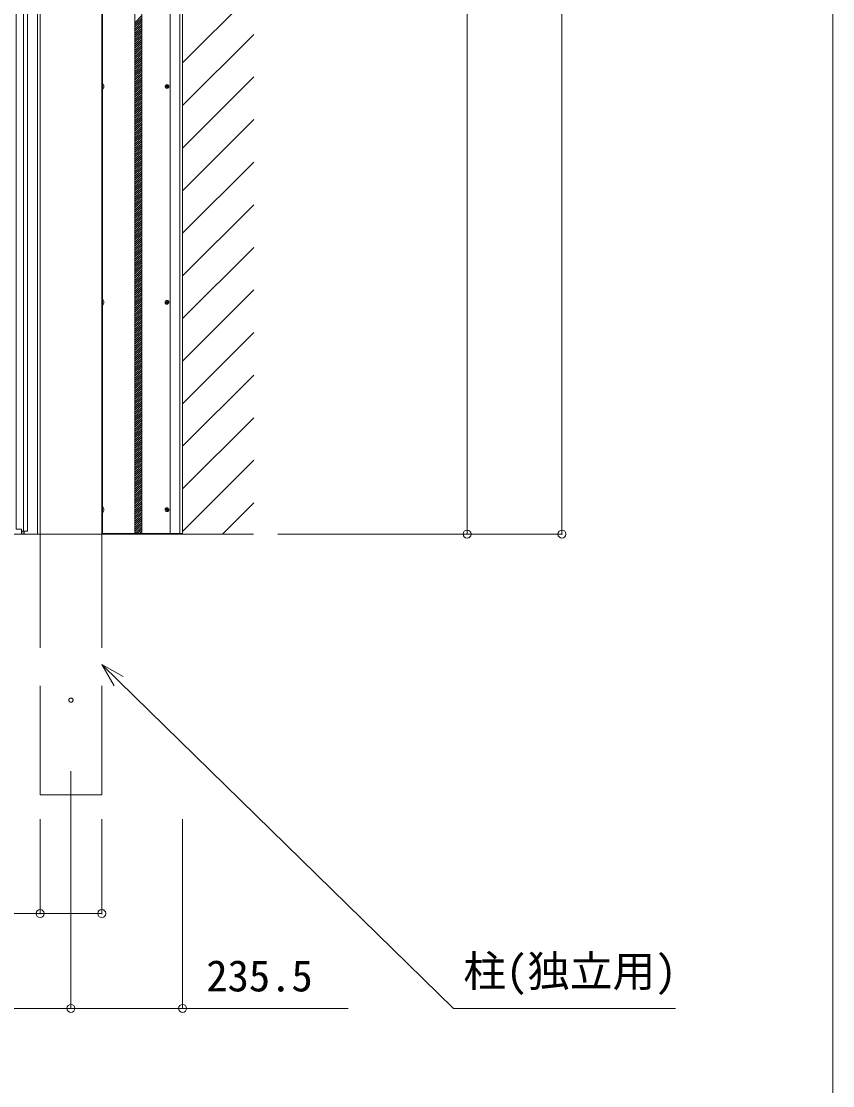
# Model space of a CAD drawing. Units: millimetres, scale not verified. Extents: x -990 to 990, y -1600 to 1603.
# Drawn here: x 818.9 to 990, y 587.4 to 811.8 of the extents above; entities that cross this region are included whole.
import ezdxf
from ezdxf.enums import TextEntityAlignment as Align

# ---------------------------------------------------------------- set-up
doc = ezdxf.new("R2010")
doc.units = ezdxf.units.MM
doc.header["$LTSCALE"] = 8
doc.linetypes.add('CHAIN2', pattern=[12, 9, -1, 1, -1])
doc.linetypes.add('DASHED3', pattern=[4, 3, -1])
for name, color, linetype, lineweight in [('0-0_0', 7, 'Continuous', 9), ('0-2_YKK_ZWAK', 4, 'Continuous', 9), ('0-3_YKK_11', 2, 'Continuous', 9), ('0-5_YKK_13', 6, 'Continuous', 9)]:
    doc.layers.add(name, color=color, linetype=linetype, lineweight=lineweight)
doc.styles.add('ＭＳ ゴシック', font='')
doc.styles.get('ＭＳ ゴシック').set_extended_font_data('MS Gothic')

msp = doc.modelspace()

# ---------------------------------------------------------------- linework, layer by layer
at = {"layer": '0-0_0'}
msp.add_line((990, 1520), (990, -1600), dxfattribs=at)
at = {"layer": '0-2_YKK_ZWAK'}
for p, q in [((852.895, 1021.281), (852.895, 703.71)), ((852.895, 703.71), (852.895, 957.619)), ((842.795, 703.86), (842.795, 954.393)), ((844.295, 703.86), (844.295, 954.393)), ((850.295, 703.86), (850.295, 954.393)), ((852.295, 703.86), (852.295, 954.393)), ((835.995, 953.693), (835.995, 703.86)), ((822.845, 936.043), (822.845, 703.705)), ((835.845, 936.043), (835.845, 703.692)), ((819.315, 704.31), (819.315, 901.61)), ((852.895, 803.062), (867.895, 818.062)), ((842.795, 811.546), (844.295, 813.046)), ((842.795, 811.097), (844.295, 812.597)), ((842.795, 810.648), (844.295, 812.148)), ((842.795, 810.199), (844.295, 811.699)), ((842.795, 809.75), (844.295, 811.25)), ((842.795, 809.301), (844.295, 810.801)), ((842.795, 808.852), (844.295, 810.352)), ((842.795, 808.403), (844.295, 809.903)), ((842.795, 807.953), (844.295, 809.453)), ((842.795, 807.504), (844.295, 809.004)), ((842.795, 807.055), (844.295, 808.555)), ((842.795, 806.606), (844.295, 808.106)), ((852.895, 794.082), (867.895, 809.082)), ((842.795, 806.157), (844.295, 807.657)), ((842.795, 805.708), (844.295, 807.208)), ((842.795, 805.259), (844.295, 806.759)), ((842.795, 804.81), (844.295, 806.31)), ((842.795, 804.361), (844.295, 805.861)), ((842.795, 803.912), (844.295, 805.412)), ((842.795, 803.463), (844.295, 804.963)), ((842.795, 803.014), (844.295, 804.514)), ((842.795, 802.565), (844.295, 804.065)), ((842.795, 802.116), (844.295, 803.616)), ((842.795, 801.667), (844.295, 803.167)), ((842.795, 801.218), (844.295, 802.718)), ((842.795, 800.769), (844.295, 802.269)), ((842.795, 800.32), (844.295, 801.82)), ((842.795, 799.871), (844.295, 801.371)), ((842.795, 799.422), (844.295, 800.922)), ((842.795, 798.973), (844.295, 800.473)), ((842.795, 798.524), (844.295, 800.024)), ((842.795, 798.075), (844.295, 799.575)), ((842.795, 797.626), (844.295, 799.126)), ((852.895, 785.102), (867.895, 800.102)), ((835.995, 797.503), (835.995, 798.683)), ((836.02, 798.683), (835.995, 798.683)), ((836.02, 797.503), (835.995, 797.503)), ((836.02, 798.683), (836.02, 797.503)), ((842.795, 797.177), (844.295, 798.677)), ((842.795, 796.728), (844.295, 798.228)), ((842.795, 796.279), (844.295, 797.779)), ((842.795, 795.83), (844.295, 797.33)), ((842.795, 795.381), (844.295, 796.881)), ((849.371, 798.143), (849.481, 798.145)), ((849.371, 798.043), (849.481, 798.042)), ((849.481, 798.145), (849.533, 798.155)), ((849.481, 798.042), (849.533, 798.031)), ((849.543, 798.207), (849.533, 798.155)), ((849.543, 797.98), (849.533, 798.031)), ((849.545, 798.318), (849.543, 798.207)), ((849.545, 797.869), (849.543, 797.98)), ((849.645, 798.318), (849.647, 798.207)), ((849.645, 797.869), (849.647, 797.98)), ((849.647, 798.207), (849.657, 798.155)), ((849.647, 797.98), (849.657, 798.031)), ((849.709, 798.145), (849.657, 798.155)), ((849.709, 798.042), (849.657, 798.031)), ((849.82, 798.143), (849.709, 798.145)), ((849.82, 798.043), (849.709, 798.042)), ((842.795, 794.932), (844.295, 796.432)), ((842.795, 794.483), (844.295, 795.983)), ((842.795, 794.034), (844.295, 795.534)), ((842.795, 793.585), (844.295, 795.085)), ((842.795, 793.136), (844.295, 794.636)), ((842.795, 792.687), (844.295, 794.187)), ((842.795, 792.238), (844.295, 793.738)), ((842.795, 791.789), (844.295, 793.289)), ((842.795, 791.34), (844.295, 792.84)), ((842.795, 790.891), (844.295, 792.391)), ((842.795, 790.442), (844.295, 791.942)), ((842.795, 789.993), (844.295, 791.493)), ((842.795, 789.544), (844.295, 791.044)), ((842.795, 789.095), (844.295, 790.595)), ((842.795, 788.646), (844.295, 790.146)), ((852.895, 776.122), (867.895, 791.122)), ((842.795, 788.197), (844.295, 789.697)), ((842.795, 787.748), (844.295, 789.248)), ((842.795, 787.299), (844.295, 788.799)), ((842.795, 786.85), (844.295, 788.35)), ((842.795, 786.401), (844.295, 787.901)), ((842.795, 785.952), (844.295, 787.452)), ((842.795, 785.503), (844.295, 787.003)), ((842.795, 785.054), (844.295, 786.554)), ((842.795, 784.605), (844.295, 786.105)), ((842.795, 784.156), (844.295, 785.656)), ((842.795, 783.707), (844.295, 785.207)), ((842.795, 783.258), (844.295, 784.758)), ((842.795, 782.809), (844.295, 784.309)), ((842.795, 782.36), (844.295, 783.86)), ((842.795, 781.911), (844.295, 783.411)), ((842.795, 781.462), (844.295, 782.962)), ((842.795, 781.013), (844.295, 782.513)), ((842.795, 780.564), (844.295, 782.064)), ((842.795, 780.115), (844.295, 781.615)), ((842.795, 779.666), (844.295, 781.166)), ((852.895, 767.141), (867.895, 782.141)), ((842.795, 779.217), (844.295, 780.717)), ((842.795, 778.768), (844.295, 780.268)), ((842.795, 778.319), (844.295, 779.819)), ((842.795, 777.87), (844.295, 779.37)), ((842.795, 777.421), (844.295, 778.921)), ((842.795, 776.972), (844.295, 778.472)), ((842.795, 776.523), (844.295, 778.023)), ((842.795, 776.074), (844.295, 777.574)), ((842.795, 775.625), (844.295, 777.125)), ((842.795, 775.176), (844.295, 776.676)), ((842.795, 774.727), (844.295, 776.227)), ((842.795, 774.278), (844.295, 775.778)), ((842.795, 773.829), (844.295, 775.329)), ((842.795, 773.38), (844.295, 774.88)), ((842.795, 772.93), (844.295, 774.43)), ((842.795, 772.481), (844.295, 773.981)), ((842.795, 772.032), (844.295, 773.532)), ((842.795, 771.583), (844.295, 773.083)), ((842.795, 771.134), (844.295, 772.634)), ((842.795, 770.685), (844.295, 772.185)), ((852.895, 758.161), (867.895, 773.161)), ((842.795, 770.236), (844.295, 771.736)), ((842.795, 769.787), (844.295, 771.287)), ((842.795, 769.338), (844.295, 770.838)), ((842.795, 768.889), (844.295, 770.389)), ((842.795, 768.44), (844.295, 769.94)), ((842.795, 767.991), (844.295, 769.491)), ((842.795, 767.542), (844.295, 769.042)), ((842.795, 767.093), (844.295, 768.593)), ((842.795, 766.644), (844.295, 768.144)), ((842.795, 766.195), (844.295, 767.695)), ((842.795, 765.746), (844.295, 767.246)), ((842.795, 765.297), (844.295, 766.797)), ((842.795, 764.848), (844.295, 766.348)), ((842.795, 764.399), (844.295, 765.899)), ((842.795, 763.95), (844.295, 765.45)), ((842.795, 763.501), (844.295, 765.001)), ((842.795, 763.052), (844.295, 764.552)), ((842.795, 762.603), (844.295, 764.103)), ((842.795, 762.154), (844.295, 763.654)), ((842.795, 761.705), (844.295, 763.205)), ((852.895, 749.181), (867.895, 764.181)), ((842.795, 761.256), (844.295, 762.756)), ((842.795, 760.807), (844.295, 762.307)), ((842.795, 760.358), (844.295, 761.858)), ((842.795, 759.909), (844.295, 761.409)), ((842.795, 759.46), (844.295, 760.96)), ((842.795, 759.011), (844.295, 760.511)), ((842.795, 758.562), (844.295, 760.062)), ((842.795, 758.113), (844.295, 759.613)), ((842.795, 757.664), (844.295, 759.164)), ((842.795, 757.215), (844.295, 758.715)), ((842.795, 756.766), (844.295, 758.266)), ((842.795, 756.317), (844.295, 757.817)), ((842.795, 755.868), (844.295, 757.368)), ((842.795, 755.419), (844.295, 756.919)), ((842.795, 754.97), (844.295, 756.47)), ((842.795, 754.521), (844.295, 756.021)), ((842.795, 754.072), (844.295, 755.572)), ((842.795, 753.623), (844.295, 755.123)), ((842.795, 753.174), (844.295, 754.674)), ((842.795, 752.725), (844.295, 754.225)), ((852.895, 740.201), (867.895, 755.201)), ((835.995, 752.003), (835.995, 753.183)), ((836.02, 753.183), (835.995, 753.183)), ((836.02, 752.003), (835.995, 752.003)), ((836.02, 753.183), (836.02, 752.003)), ((842.795, 752.276), (844.295, 753.776)), ((842.795, 751.827), (844.295, 753.327)), ((842.795, 751.378), (844.295, 752.878)), ((842.795, 750.929), (844.295, 752.429)), ((842.795, 750.48), (844.295, 751.98)), ((849.371, 752.643), (849.481, 752.645)), ((849.371, 752.543), (849.481, 752.542)), ((849.481, 752.645), (849.533, 752.655)), ((849.481, 752.542), (849.533, 752.531)), ((849.543, 752.707), (849.533, 752.655)), ((849.543, 752.48), (849.533, 752.531)), ((849.545, 752.818), (849.543, 752.707)), ((849.545, 752.369), (849.543, 752.48)), ((849.645, 752.818), (849.647, 752.707)), ((849.645, 752.369), (849.647, 752.48)), ((849.647, 752.707), (849.657, 752.655)), ((849.647, 752.48), (849.657, 752.531)), ((849.709, 752.645), (849.657, 752.655)), ((849.709, 752.542), (849.657, 752.531)), ((849.82, 752.643), (849.709, 752.645)), ((849.82, 752.543), (849.709, 752.542)), ((842.795, 750.031), (844.295, 751.531)), ((842.795, 749.582), (844.295, 751.082)), ((842.795, 749.133), (844.295, 750.633)), ((842.795, 748.684), (844.295, 750.184)), ((842.795, 748.235), (844.295, 749.735)), ((842.795, 747.786), (844.295, 749.286)), ((842.795, 747.337), (844.295, 748.837)), ((842.795, 746.888), (844.295, 748.388)), ((842.795, 746.439), (844.295, 747.939)), ((842.795, 745.99), (844.295, 747.49)), ((842.795, 745.541), (844.295, 747.041)), ((842.795, 745.092), (844.295, 746.592)), ((842.795, 744.643), (844.295, 746.143)), ((842.795, 744.194), (844.295, 745.694)), ((842.795, 743.745), (844.295, 745.245)), ((852.895, 731.22), (867.895, 746.22)), ((842.795, 743.296), (844.295, 744.796)), ((842.795, 742.847), (844.295, 744.347)), ((842.795, 742.398), (844.295, 743.898)), ((842.795, 741.949), (844.295, 743.449)), ((842.795, 741.5), (844.295, 743)), ((842.795, 741.051), (844.295, 742.551)), ((842.795, 740.602), (844.295, 742.102)), ((842.795, 740.153), (844.295, 741.653)), ((842.795, 739.704), (844.295, 741.204)), ((842.795, 739.255), (844.295, 740.755)), ((842.795, 738.806), (844.295, 740.306)), ((842.795, 738.357), (844.295, 739.857)), ((842.795, 737.907), (844.295, 739.407)), ((842.795, 737.458), (844.295, 738.958)), ((842.795, 737.009), (844.295, 738.509)), ((842.795, 736.56), (844.295, 738.06)), ((842.795, 736.111), (844.295, 737.611)), ((842.795, 735.662), (844.295, 737.162)), ((842.795, 735.213), (844.295, 736.713)), ((842.795, 734.764), (844.295, 736.264)), ((852.895, 722.24), (867.895, 737.24)), ((842.795, 734.315), (844.295, 735.815)), ((842.795, 733.866), (844.295, 735.366)), ((842.795, 733.417), (844.295, 734.917)), ((842.795, 732.968), (844.295, 734.468)), ((842.795, 732.519), (844.295, 734.019)), ((842.795, 732.07), (844.295, 733.57)), ((842.795, 731.621), (844.295, 733.121)), ((842.795, 731.172), (844.295, 732.672)), ((842.795, 730.723), (844.295, 732.223)), ((842.795, 730.274), (844.295, 731.774)), ((842.795, 729.825), (844.295, 731.325)), ((842.795, 729.376), (844.295, 730.876)), ((842.795, 728.927), (844.295, 730.427)), ((842.795, 728.478), (844.295, 729.978)), ((842.795, 728.029), (844.295, 729.529)), ((842.795, 727.58), (844.295, 729.08)), ((842.795, 727.131), (844.295, 728.631)), ((842.795, 726.682), (844.295, 728.182)), ((842.795, 726.233), (844.295, 727.733)), ((842.795, 725.784), (844.295, 727.284)), ((852.895, 713.26), (867.895, 728.26)), ((842.795, 725.335), (844.295, 726.835)), ((842.795, 724.886), (844.295, 726.386)), ((842.795, 724.437), (844.295, 725.937)), ((842.795, 723.988), (844.295, 725.488)), ((842.795, 723.539), (844.295, 725.039)), ((842.795, 723.09), (844.295, 724.59)), ((842.795, 722.641), (844.295, 724.141)), ((842.795, 722.192), (844.295, 723.692)), ((842.795, 721.743), (844.295, 723.243)), ((842.795, 721.294), (844.295, 722.794)), ((842.795, 720.845), (844.295, 722.345)), ((842.795, 720.396), (844.295, 721.896)), ((842.795, 719.947), (844.295, 721.447)), ((842.795, 719.498), (844.295, 720.998)), ((842.795, 719.049), (844.295, 720.549)), ((842.795, 718.6), (844.295, 720.1)), ((842.795, 718.151), (844.295, 719.651)), ((842.795, 717.702), (844.295, 719.202)), ((842.795, 717.253), (844.295, 718.753)), ((842.795, 716.804), (844.295, 718.304)), ((852.895, 704.28), (867.895, 719.28)), ((842.795, 716.355), (844.295, 717.855)), ((842.795, 715.906), (844.295, 717.406)), ((842.795, 715.457), (844.295, 716.957)), ((842.795, 715.008), (844.295, 716.508)), ((842.795, 714.559), (844.295, 716.059)), ((842.795, 714.11), (844.295, 715.61)), ((842.795, 713.661), (844.295, 715.161)), ((842.795, 713.212), (844.295, 714.712)), ((842.795, 712.763), (844.295, 714.263)), ((842.795, 712.314), (844.295, 713.814)), ((842.795, 711.865), (844.295, 713.365)), ((842.795, 711.416), (844.295, 712.916)), ((842.795, 710.967), (844.295, 712.467)), ((842.795, 710.518), (844.295, 712.018)), ((842.795, 710.069), (844.295, 711.569)), ((835.995, 708.27), (835.995, 709.45)), ((836.02, 709.45), (835.995, 709.45)), ((836.02, 709.45), (836.02, 708.27)), ((842.795, 709.62), (844.295, 711.12)), ((842.795, 709.171), (844.295, 710.671)), ((842.795, 708.722), (844.295, 710.222)), ((842.795, 708.273), (844.295, 709.773)), ((842.795, 707.824), (844.295, 709.324)), ((861.306, 703.71), (867.895, 710.299)), ((836.02, 708.27), (835.995, 708.27)), ((842.795, 707.375), (844.295, 708.875)), ((842.795, 706.926), (844.295, 708.426)), ((842.795, 706.477), (844.295, 707.977)), ((842.795, 706.028), (844.295, 707.528)), ((842.795, 705.579), (844.295, 707.079)), ((849.371, 708.91), (849.481, 708.912)), ((849.371, 708.81), (849.481, 708.808)), ((849.481, 708.912), (849.533, 708.922)), ((849.481, 708.808), (849.533, 708.798)), ((849.543, 708.974), (849.533, 708.922)), ((849.543, 708.746), (849.533, 708.798)), ((849.545, 709.085), (849.543, 708.974)), ((849.545, 708.636), (849.543, 708.746)), ((849.645, 709.085), (849.647, 708.974)), ((849.645, 708.636), (849.647, 708.746)), ((849.647, 708.974), (849.657, 708.922)), ((849.647, 708.746), (849.657, 708.798)), ((849.709, 708.912), (849.657, 708.922)), ((849.709, 708.808), (849.657, 708.798)), ((849.82, 708.91), (849.709, 708.912)), ((849.82, 708.81), (849.709, 708.808)), ((818.895, 704.76), (818.895, 703.71)), ((842.795, 705.13), (844.295, 706.63)), ((842.795, 704.681), (844.295, 706.181)), ((842.795, 704.232), (844.295, 705.732)), ((842.873, 703.86), (844.295, 705.283)), ((843.322, 703.86), (844.295, 704.834)), ((636.375, 703.71), (867.833, 703.71)), ((818.895, 703.71), (819.395, 703.71)), ((819.395, 703.71), (819.395, 704.31)), ((819.445, 704.31), (819.445, 703.71)), ((819.445, 703.71), (822.895, 703.71)), ((835.845, 703.86), (852.895, 703.86)), ((835.845, 703.86), (852.895, 703.86)), ((843.771, 703.86), (844.295, 704.384)), ((844.22, 703.86), (844.295, 703.935))]:
    msp.add_line(p, q, dxfattribs=at)
at = {"layer": '0-2_YKK_ZWAK', "linetype": 'CHAIN2'}
for p, q in [((849.155, 798.093), (850.035, 798.093)), ((849.595, 797.653), (849.595, 798.533)), ((849.155, 752.593), (850.035, 752.593)), ((849.595, 752.153), (849.595, 753.033)), ((849.595, 708.42), (849.595, 709.3)), ((849.155, 708.86), (850.035, 708.86))]:
    msp.add_line(p, q, dxfattribs=at)
at = {"layer": '0-2_YKK_ZWAK', "linetype": 'DASHED3'}
for p, q in [((822.845, 703.71), (822.845, 648.71)), ((835.845, 703.71), (835.845, 648.71)), ((822.845, 648.71), (835.845, 648.71)), ((822.845, 648.71), (835.845, 648.71))]:
    msp.add_line(p, q, dxfattribs=at)
at = {"layer": '0-2_YKK_ZWAK'}
for points in [[(822.295, 703.71), (822.295, 949.173), (822.295, 951.86)], [(820.195, 704.31), (820.195, 901.61), (818.895, 901.61)], [(817.795, 898.61), (817.795, 704.76), (818.895, 704.76)], [(819.005, 703.71), (819.005, 704.31), (820.195, 704.31)]]:
    msp.add_lwpolyline(points, dxfattribs=at)
for centre, radius in [((849.595, 798.093), 0.4), ((849.807, 797.881), 0.03), ((849.595, 752.593), 0.4), ((849.807, 752.381), 0.03), ((849.595, 708.86), 0.4), ((849.807, 708.648), 0.03)]:
    msp.add_circle(centre, radius, dxfattribs=at)
at = {"layer": '0-2_YKK_ZWAK', "linetype": 'DASHED3'}
msp.add_circle((829.345, 668.71), 0.45, dxfattribs=at)
at = {"layer": '0-2_YKK_ZWAK'}
for centre, radius, start, end in [((835.525, 798.093), 0.77, 309.98312, 50.01688), ((849.595, 798.093), 0.23, 167.44414, 192.55586), ((849.595, 798.093), 0.23, 77.44414, 102.55586), ((849.595, 798.093), 0.23, 257.44414, 282.55586), ((849.595, 798.093), 0.23, 347.44414, 12.55586), ((835.525, 752.593), 0.77, 309.98312, 50.01688), ((849.595, 752.593), 0.23, 167.44414, 192.55586), ((849.595, 752.593), 0.23, 77.44414, 102.55586), ((849.595, 752.593), 0.23, 257.44414, 282.55586), ((849.595, 752.593), 0.23, 347.44414, 12.55586), ((835.525, 708.86), 0.77, 309.98312, 50.01688), ((849.595, 708.86), 0.23, 167.44414, 192.55586), ((849.595, 708.86), 0.23, 77.44414, 102.55586), ((849.595, 708.86), 0.23, 257.44414, 282.55586), ((849.595, 708.86), 0.23, 347.44414, 12.55586)]:
    msp.add_arc(centre, radius, start, end, dxfattribs=at)
at = {"layer": '0-3_YKK_11', "linetype": 'CHAIN2'}
msp.add_line((829.345, 653.71), (829.345, 643.71), dxfattribs=at)
at = {"layer": '0-5_YKK_13'}
for p, q in [((932.895, 703.71), (932.895, 966.911)), ((912.895, 703.71), (912.895, 936.211)), ((819.445, 704.31), (819.445, 704.269)), ((872.995, 703.71), (932.995, 703.71)), ((872.995, 703.71), (912.995, 703.71)), ((822.845, 643.61), (822.845, 623.61)), ((829.345, 643.61), (829.345, 603.61)), ((829.345, 643.61), (829.345, 603.61)), ((835.845, 643.61), (835.845, 623.61)), ((852.895, 643.61), (852.895, 603.61)), ((675.895, 603.71), (829.345, 603.71))]:
    msp.add_line(p, q, dxfattribs=at)
for points in [[(840.357, 673.673), (835.845, 676.21), (838.483, 671.757)], [(835.845, 676.21), (839.42, 672.715), (909.989, 603.71), (956.81, 603.71)], [(835.845, 623.71), (822.845, 623.71), (792.478, 623.71)], [(829.345, 603.71), (852.895, 603.71), (887.815, 603.71)]]:
    msp.add_lwpolyline(points, dxfattribs=at)
for centre in [(912.895, 703.71), (932.895, 703.71), (822.845, 623.71), (835.845, 623.71), (829.345, 603.71), (829.345, 603.71), (852.895, 603.71)]:
    msp.add_circle(centre, 0.85, dxfattribs=at)

# ---------------------------------------------------------------- texts
at = {"layer": '0-5_YKK_13', "style": 'ＭＳ ゴシック'}
for s, p in [('柱(独立用)', (912.087, 606.3)), ('235.5', (857.895, 605.31))]:
    msp.add_text(s, height=6.598, dxfattribs=at).set_placement(p, align=Align.BOTTOM_LEFT)

doc.saveas('drawing.dxf')
